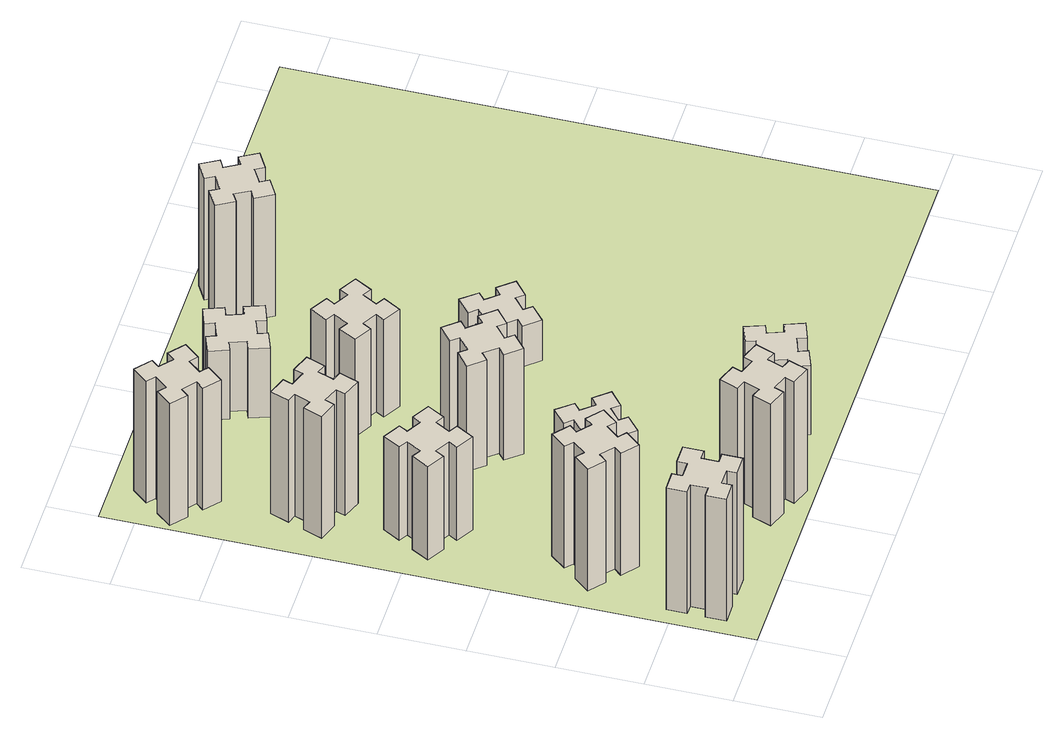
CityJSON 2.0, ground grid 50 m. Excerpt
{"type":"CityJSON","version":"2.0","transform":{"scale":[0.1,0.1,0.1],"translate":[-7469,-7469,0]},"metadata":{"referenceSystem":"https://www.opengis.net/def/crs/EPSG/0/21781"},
"CityObjects":{
"building1":{"type":"Building","attributes":{"class":"1000","function":"1000","usage":"1000","yearOfConstruction":2016,"roofType":"1000","measuredHeight":90,"storeysAboveGround":30,"storeysBelowGround":0},"geometry":[{"type":"Solid","lod":"1","boundaries":[[[[0,1,2,3,4,5,6,7,8,9,10,11,12,13,14,15,16,17,18,19]],[[17,16,20,21]],[[16,15,22,20]],[[15,14,23,22]],[[14,13,24,23]],[[13,12,25,24]],[[12,11,26,25]],[[11,10,27,26]],[[10,9,28,27]],[[9,8,29,28]],[[8,7,30,29]],[[7,6,31,30]],[[6,5,32,31]],[[5,4,33,32]],[[4,3,34,33]],[[3,2,35,34]],[[2,1,36,35]],[[1,0,37,36]],[[0,19,38,37]],[[19,18,39,38]],[[18,17,21,39]],[[24,25,26,27,28,29,30,31,32,33,34,35,36,37,38,39,21,20,22,23]]]]}]},
"building2":{"type":"Building","attributes":{"class":"1000","function":"1000","usage":"1000","yearOfConstruction":2016,"roofType":"1000","measuredHeight":90,"storeysAboveGround":30,"storeysBelowGround":0},"geometry":[{"type":"Solid","lod":"1","boundaries":[[[[40,41,42,43,44,45,46,47,48,49,50,51,52,53,54,55,56,57,58,59]],[[57,56,60,61]],[[56,55,62,60]],[[55,54,63,62]],[[54,53,64,63]],[[53,52,65,64]],[[52,51,66,65]],[[51,50,67,66]],[[50,49,68,67]],[[49,48,69,68]],[[48,47,70,69]],[[47,46,71,70]],[[46,45,72,71]],[[45,44,73,72]],[[44,43,74,73]],[[43,42,75,74]],[[42,41,76,75]],[[41,40,77,76]],[[40,59,78,77]],[[59,58,79,78]],[[58,57,61,79]],[[64,65,66,67,68,69,70,71,72,73,74,75,76,77,78,79,61,60,62,63]]]]}]},
"building3":{"type":"Building","attributes":{"class":"1000","function":"1000","usage":"1000","yearOfConstruction":2016,"roofType":"1000","measuredHeight":69,"storeysAboveGround":30,"storeysBelowGround":0},"geometry":[{"type":"Solid","lod":"1","boundaries":[[[[80,81,82,83,84,85,86,87,88,89,90,91,92,93,94,95,96,97,98,99]],[[97,96,100,101]],[[96,95,102,100]],[[95,94,103,102]],[[94,93,104,103]],[[93,92,105,104]],[[92,91,106,105]],[[91,90,107,106]],[[90,89,108,107]],[[89,88,109,108]],[[88,87,110,109]],[[87,86,111,110]],[[86,85,112,111]],[[85,84,113,112]],[[84,83,114,113]],[[83,82,115,114]],[[82,81,116,115]],[[81,80,117,116]],[[80,99,118,117]],[[99,98,119,118]],[[98,97,101,119]],[[104,105,106,107,108,109,110,111,112,113,114,115,116,117,118,119,101,100,102,103]]]]}]},
"building4":{"type":"Building","attributes":{"class":"1000","function":"1000","usage":"1000","yearOfConstruction":2016,"roofType":"1000","measuredHeight":90,"storeysAboveGround":30,"storeysBelowGround":0},"geometry":[{"type":"Solid","lod":"1","boundaries":[[[[120,121,122,123,124,125,126,127,128,129,130,131,132,133,134,135,136,137,138,139]],[[137,136,140,141]],[[136,135,142,140]],[[135,134,143,142]],[[134,133,144,143]],[[133,132,145,144]],[[132,131,146,145]],[[131,130,147,146]],[[130,129,148,147]],[[129,128,149,148]],[[128,127,150,149]],[[127,126,151,150]],[[126,125,152,151]],[[125,124,153,152]],[[124,123,154,153]],[[123,122,155,154]],[[122,121,156,155]],[[121,120,157,156]],[[120,139,158,157]],[[139,138,159,158]],[[138,137,141,159]],[[144,145,146,147,148,149,150,151,152,153,154,155,156,157,158,159,141,140,142,143]]]]}]},
"building5":{"type":"Building","attributes":{"class":"1000","function":"1000","usage":"1000","yearOfConstruction":2016,"roofType":"1000","measuredHeight":90,"storeysAboveGround":30,"storeysBelowGround":0},"geometry":[{"type":"Solid","lod":"1","boundaries":[[[[160,161,162,163,164,165,166,167,168,169,170,171,172,173,174,175,176,177,178,179]],[[177,176,180,181]],[[176,175,182,180]],[[175,174,183,182]],[[174,173,184,183]],[[173,172,185,184]],[[172,171,186,185]],[[171,170,187,186]],[[170,169,188,187]],[[169,168,189,188]],[[168,167,190,189]],[[167,166,191,190]],[[166,165,192,191]],[[165,164,193,192]],[[164,163,194,193]],[[163,162,195,194]],[[162,161,196,195]],[[161,160,197,196]],[[160,179,198,197]],[[179,178,199,198]],[[178,177,181,199]],[[184,185,186,187,188,189,190,191,192,193,194,195,196,197,198,199,181,180,182,183]]]]}]},
"building6":{"type":"Building","attributes":{"class":"1000","function":"1000","usage":"1000","yearOfConstruction":2016,"roofType":"1000","measuredHeight":90,"storeysAboveGround":30,"storeysBelowGround":0},"geometry":[{"type":"Solid","lod":"1","boundaries":[[[[200,201,202,203,204,205,206,207,208,209,210,211,212,213,214,215,216,217,218,219]],[[217,216,220,221]],[[216,215,222,220]],[[215,214,223,222]],[[214,213,224,223]],[[213,212,225,224]],[[212,211,226,225]],[[211,210,227,226]],[[210,209,228,227]],[[209,208,229,228]],[[208,207,230,229]],[[207,206,231,230]],[[206,205,232,231]],[[205,204,233,232]],[[204,203,234,233]],[[203,202,235,234]],[[202,201,236,235]],[[201,200,237,236]],[[200,219,238,237]],[[219,218,239,238]],[[218,217,221,239]],[[224,225,226,227,228,229,230,231,232,233,234,235,236,237,238,239,221,220,222,223]]]]}]},
"building7":{"type":"Building","attributes":{"class":"1000","function":"1000","usage":"1000","yearOfConstruction":2016,"roofType":"1000","measuredHeight":33,"storeysAboveGround":30,"storeysBelowGround":0},"geometry":[{"type":"Solid","lod":"1","boundaries":[[[[240,241,242,243,244,245,246,247,248,249,250,251,252,253,254,255,256,257,258,259]],[[257,256,260,261]],[[256,255,262,260]],[[255,254,263,262]],[[254,253,264,263]],[[253,252,265,264]],[[252,251,266,265]],[[251,250,267,266]],[[250,249,268,267]],[[249,248,269,268]],[[248,247,270,269]],[[247,246,271,270]],[[246,245,272,271]],[[245,244,273,272]],[[244,243,274,273]],[[243,242,275,274]],[[242,241,276,275]],[[241,240,277,276]],[[240,259,278,277]],[[259,258,279,278]],[[258,257,261,279]],[[264,265,266,267,268,269,270,271,272,273,274,275,276,277,278,279,261,260,262,263]]]]}]},
"building8":{"type":"Building","attributes":{"class":"1000","function":"1000","usage":"1000","yearOfConstruction":2016,"roofType":"1000","measuredHeight":78,"storeysAboveGround":30,"storeysBelowGround":0},"geometry":[{"type":"Solid","lod":"1","boundaries":[[[[280,281,282,283,284,285,286,287,288,289,290,291,292,293,294,295,296,297,298,299]],[[297,296,300,301]],[[296,295,302,300]],[[295,294,303,302]],[[294,293,304,303]],[[293,292,305,304]],[[292,291,306,305]],[[291,290,307,306]],[[290,289,308,307]],[[289,288,309,308]],[[288,287,310,309]],[[287,286,311,310]],[[286,285,312,311]],[[285,284,313,312]],[[284,283,314,313]],[[283,282,315,314]],[[282,281,316,315]],[[281,280,317,316]],[[280,299,318,317]],[[299,298,319,318]],[[298,297,301,319]],[[304,305,306,307,308,309,310,311,312,313,314,315,316,317,318,319,301,300,302,303]]]]}]},
"building9":{"type":"Building","attributes":{"class":"1000","function":"1000","usage":"1000","yearOfConstruction":2016,"roofType":"1000","measuredHeight":51,"storeysAboveGround":30,"storeysBelowGround":0},"geometry":[{"type":"Solid","lod":"1","boundaries":[[[[320,321,322,323,324,325,326,327,328,329,330,331,332,333,334,335,336,337,338,339]],[[337,336,340,341]],[[336,335,342,340]],[[335,334,343,342]],[[334,333,344,343]],[[333,332,345,344]],[[332,331,346,345]],[[331,330,347,346]],[[330,329,348,347]],[[329,328,349,348]],[[328,327,350,349]],[[327,326,351,350]],[[326,325,352,351]],[[325,324,353,352]],[[324,323,354,353]],[[323,322,355,354]],[[322,321,356,355]],[[321,320,357,356]],[[320,339,358,357]],[[339,338,359,358]],[[338,337,341,359]],[[344,345,346,347,348,349,350,351,352,353,354,355,356,357,358,359,341,340,342,343]]]]}]},
"building10":{"type":"Building","attributes":{"class":"1000","function":"1000","usage":"1000","yearOfConstruction":2016,"roofType":"1000","measuredHeight":72,"storeysAboveGround":30,"storeysBelowGround":0},"geometry":[{"type":"Solid","lod":"1","boundaries":[[[[360,361,362,363,364,365,366,367,368,369,370,371,372,373,374,375,376,377,378,379]],[[377,376,380,381]],[[376,375,382,380]],[[375,374,383,382]],[[374,373,384,383]],[[373,372,385,384]],[[372,371,386,385]],[[371,370,387,386]],[[370,369,388,387]],[[369,368,389,388]],[[368,367,390,389]],[[367,366,391,390]],[[366,365,392,391]],[[365,364,393,392]],[[364,363,394,393]],[[363,362,395,394]],[[362,361,396,395]],[[361,360,397,396]],[[360,379,398,397]],[[379,378,399,398]],[[378,377,381,399]],[[384,385,386,387,388,389,390,391,392,393,394,395,396,397,398,399,381,380,382,383]]]]}]},
"building11":{"type":"Building","attributes":{"class":"1000","function":"1000","usage":"1000","yearOfConstruction":2016,"roofType":"1000","measuredHeight":51,"storeysAboveGround":30,"storeysBelowGround":0},"geometry":[{"type":"Solid","lod":"1","boundaries":[[[[400,401,402,403,404,405,406,407,408,409,410,411,412,413,414,415,416,417,418,419]],[[417,416,420,421]],[[416,415,422,420]],[[415,414,423,422]],[[414,413,424,423]],[[413,412,425,424]],[[412,411,426,425]],[[411,410,427,426]],[[410,409,428,427]],[[409,408,429,428]],[[408,407,430,429]],[[407,406,431,430]],[[406,405,432,431]],[[405,404,433,432]],[[404,403,434,433]],[[403,402,435,434]],[[402,401,436,435]],[[401,400,437,436]],[[400,419,438,437]],[[419,418,439,438]],[[418,417,421,439]],[[424,425,426,427,428,429,430,431,432,433,434,435,436,437,438,439,421,420,422,423]]]]}]},
"building12":{"type":"Building","attributes":{"class":"1000","function":"1000","usage":"1000","yearOfConstruction":2016,"roofType":"1000","measuredHeight":30,"storeysAboveGround":30,"storeysBelowGround":0},"geometry":[{"type":"Solid","lod":"1","boundaries":[[[[440,441,442,443,444,445,446,447,448,449,450,451,452,453,454,455,456,457,458,459]],[[457,456,460,461]],[[456,455,462,460]],[[455,454,463,462]],[[454,453,464,463]],[[453,452,465,464]],[[452,451,466,465]],[[451,450,467,466]],[[450,449,468,467]],[[449,448,469,468]],[[448,447,470,469]],[[447,446,471,470]],[[446,445,472,471]],[[445,444,473,472]],[[444,443,474,473]],[[443,442,475,474]],[[442,441,476,475]],[[441,440,477,476]],[[440,459,478,477]],[[459,458,479,478]],[[458,457,461,479]],[[464,465,466,467,468,469,470,471,472,473,474,475,476,477,478,479,461,460,462,463]]]]}]},
"building13":{"type":"Building","attributes":{"class":"1000","function":"1000","usage":"1000","yearOfConstruction":2016,"roofType":"1000","measuredHeight":90,"storeysAboveGround":30,"storeysBelowGround":0},"geometry":[{"type":"Solid","lod":"1","boundaries":[[[[480,481,482,483,484,485,486,487,488,489,490,491,492,493,494,495,496,497,498,499]],[[497,496,500,501]],[[496,495,502,500]],[[495,494,503,502]],[[494,493,504,503]],[[493,492,505,504]],[[492,491,506,505]],[[491,490,507,506]],[[490,489,508,507]],[[489,488,509,508]],[[488,487,510,509]],[[487,486,511,510]],[[486,485,512,511]],[[485,484,513,512]],[[484,483,514,513]],[[483,482,515,514]],[[482,481,516,515]],[[481,480,517,516]],[[480,499,518,517]],[[499,498,519,518]],[[498,497,501,519]],[[504,505,506,507,508,509,510,511,512,513,514,515,516,517,518,519,501,500,502,503]]]]}]},
"landuse1":{"type":"LandUse","attributes":{"name":"plot1","function":"1010"},"geometry":[{"type":"MultiSurface","lod":"1","boundaries":[[[520,521,522,523]]]}]}
},
"vertices":[
[165,425,0],[165,325,0],[105,325,0],[105,205,0],[225,205,0],[225,265,0],[325,265,0],[325,205,0],[445,205,0],[445,325,0],[385,325,0],[385,425,0],[445,425,0],[445,545,0],[325,545,0],[325,485,0],[225,485,0],[225,545,0],[105,545,0],[105,425,0],[225,485,900],[225,545,900],[325,485,900],[325,545,900],[445,545,900],[445,425,900],[385,425,900],[385,325,900],[445,325,900],[445,205,900],[325,205,900],[325,265,900],[225,265,900],[225,205,900],[105,205,900],[105,325,900],[165,325,900],[165,425,900],[105,425,900],[105,545,900],
[484,1067,0],[408,1132,0],[446,1178,0],[354,1255,0],[277,1163,0],[323,1124,0],[259,1048,0],[213,1086,0],[136,994,0],[228,917,0],[266,963,0],[343,899,0],[304,853,0],[396,776,0],[473,868,0],[427,906,0],[492,983,0],[538,944,0],[615,1036,0],[523,1113,0],[492,983,900],[538,944,900],[427,906,900],[473,868,900],[396,776,900],[304,853,900],[343,899,900],[266,963,900],[228,917,900],[136,994,900],[213,1086,900],[259,1048,900],[323,1124,900],[277,1163,900],[354,1255,900],[446,1178,900],[408,1132,900],[484,1067,900],[523,1113,900],[615,1036,900],
[474,2026,0],[387,2076,0],[417,2128,0],[313,2188,0],[253,2084,0],[305,2054,0],[255,1967,0],[203,1997,0],[143,1893,0],[247,1833,0],[277,1885,0],[364,1835,0],[334,1783,0],[438,1723,0],[498,1827,0],[446,1857,0],[496,1944,0],[548,1914,0],[608,2018,0],[504,2078,0],[496,1944,690],[548,1914,690],[446,1857,690],[498,1827,690],[438,1723,690],[334,1783,690],[364,1835,690],[277,1885,690],[247,1833,690],[143,1893,690],[203,1997,690],[255,1967,690],[305,2054,690],[253,2084,690],[313,2188,690],[417,2128,690],[387,2076,690],[474,2026,690],[504,2078,690],[608,2018,690],
[289,2680,0],[255,2586,0],[199,2607,0],[157,2494,0],[270,2453,0],[291,2509,0],[385,2475,0],[364,2419,0],[477,2377,0],[518,2490,0],[462,2511,0],[496,2605,0],[552,2584,0],[593,2697,0],[480,2738,0],[460,2682,0],[366,2716,0],[387,2772,0],[274,2813,0],[233,2700,0],[366,2716,900],[387,2772,900],[460,2682,900],[480,2738,900],[593,2697,900],[552,2584,900],[496,2605,900],[462,2511,900],[518,2490,900],[477,2377,900],[364,2419,900],[385,2475,900],[291,2509,900],[270,2453,900],[157,2494,900],[199,2607,900],[255,2586,900],[289,2680,900],[233,2700,900],[274,2813,900],
[1029,360,0],[995,266,0],[939,287,0],[897,174,0],[1010,133,0],[1031,189,0],[1125,155,0],[1104,99,0],[1217,57,0],[1258,170,0],[1202,191,0],[1236,285,0],[1292,264,0],[1333,377,0],[1220,418,0],[1200,362,0],[1106,396,0],[1127,452,0],[1014,493,0],[973,380,0],[1106,396,900],[1127,452,900],[1200,362,900],[1220,418,900],[1333,377,900],[1292,264,900],[1236,285,900],[1202,191,900],[1258,170,900],[1217,57,900],[1104,99,900],[1125,155,900],[1031,189,900],[1010,133,900],[897,174,900],[939,287,900],[995,266,900],[1029,360,900],[973,380,900],[1014,493,900],
[384,3387,0],[308,3452,0],[346,3498,0],[254,3575,0],[177,3483,0],[223,3444,0],[159,3368,0],[113,3406,0],[36,3314,0],[128,3237,0],[166,3283,0],[243,3219,0],[204,3173,0],[296,3096,0],[373,3188,0],[327,3226,0],[392,3303,0],[438,3264,0],[515,3356,0],[423,3433,0],[392,3303,900],[438,3264,900],[327,3226,900],[373,3188,900],[296,3096,900],[204,3173,900],[243,3219,900],[166,3283,900],[128,3237,900],[36,3314,900],[113,3406,900],[159,3368,900],[223,3444,900],[177,3483,900],[254,3575,900],[346,3498,900],[308,3452,900],[384,3387,900],[423,3433,900],[515,3356,900],
[1083,1332,0],[1006,1267,0],[968,1313,0],[876,1236,0],[953,1144,0],[999,1183,0],[1063,1106,0],[1017,1068,0],[1094,976,0],[1186,1053,0],[1148,1099,0],[1224,1163,0],[1263,1117,0],[1355,1194,0],[1278,1286,0],[1232,1248,0],[1167,1324,0],[1213,1363,0],[1136,1455,0],[1044,1378,0],[1167,1324,330],[1213,1363,330],[1232,1248,330],[1278,1286,330],[1355,1194,330],[1263,1117,330],[1224,1163,330],[1148,1099,330],[1186,1053,330],[1094,976,330],[1017,1068,330],[1063,1106,330],[999,1183,330],[953,1144,330],[876,1236,330],[968,1313,330],[1006,1267,330],[1083,1332,330],[1044,1378,330],[1136,1455,330],
[1083,1972,0],[1006,1907,0],[968,1953,0],[876,1876,0],[953,1784,0],[999,1823,0],[1063,1746,0],[1017,1708,0],[1094,1616,0],[1186,1693,0],[1148,1739,0],[1224,1803,0],[1263,1757,0],[1355,1834,0],[1278,1926,0],[1232,1888,0],[1167,1964,0],[1213,2003,0],[1136,2095,0],[1044,2018,0],[1167,1964,780],[1213,2003,780],[1232,1888,780],[1278,1926,780],[1355,1834,780],[1263,1757,780],[1224,1803,780],[1148,1739,780],[1186,1693,780],[1094,1616,780],[1017,1708,780],[1063,1746,780],[999,1823,780],[953,1784,780],[876,1876,780],[968,1953,780],[1006,1907,780],[1083,1972,780],[1044,2018,780],[1136,2095,780],
[1765,496,0],[1671,462,0],[1650,518,0],[1537,477,0],[1579,364,0],[1635,385,0],[1669,291,0],[1613,270,0],[1654,157,0],[1767,199,0],[1746,255,0],[1840,289,0],[1860,233,0],[1973,274,0],[1932,387,0],[1876,366,0],[1842,460,0],[1898,480,0],[1857,593,0],[1744,552,0],[1842,460,510],[1898,480,510],[1876,366,510],[1932,387,510],[1973,274,510],[1860,233,510],[1840,289,510],[1746,255,510],[1767,199,510],[1654,157,510],[1613,270,510],[1669,291,510],[1635,385,510],[1579,364,510],[1537,477,510],[1650,518,510],[1671,462,510],[1765,496,510],[1744,552,510],[1857,593,510],
[1314,2666,0],[1227,2716,0],[1257,2768,0],[1153,2828,0],[1093,2724,0],[1145,2694,0],[1095,2607,0],[1043,2637,0],[983,2533,0],[1087,2473,0],[1117,2525,0],[1204,2475,0],[1174,2423,0],[1278,2363,0],[1338,2467,0],[1286,2497,0],[1336,2584,0],[1388,2554,0],[1448,2658,0],[1344,2718,0],[1336,2584,720],[1388,2554,720],[1286,2497,720],[1338,2467,720],[1278,2363,720],[1174,2423,720],[1204,2475,720],[1117,2525,720],[1087,2473,720],[983,2533,720],[1043,2637,720],[1095,2607,720],[1145,2694,720],[1093,2724,720],[1153,2828,720],[1257,2768,720],[1227,2716,720],[1314,2666,720],[1344,2718,720],[1448,2658,720],
[1125,3356,0],[1031,3322,0],[1010,3378,0],[897,3337,0],[939,3224,0],[995,3245,0],[1029,3151,0],[973,3130,0],[1014,3017,0],[1127,3059,0],[1106,3115,0],[1200,3149,0],[1220,3093,0],[1333,3134,0],[1292,3247,0],[1236,3226,0],[1202,3320,0],[1258,3340,0],[1217,3453,0],[1104,3412,0],[1202,3320,510],[1258,3340,510],[1236,3226,510],[1292,3247,510],[1333,3134,510],[1220,3093,510],[1200,3149,510],[1106,3115,510],[1127,3059,510],[1014,3017,510],[973,3130,510],[1029,3151,510],[995,3245,510],[939,3224,510],[897,3337,510],[1010,3378,510],[1031,3322,510],[1125,3356,510],[1104,3412,510],[1217,3453,510],
[1972,1988,0],[1907,2064,0],[1953,2103,0],[1876,2195,0],[1784,2118,0],[1823,2072,0],[1746,2007,0],[1708,2053,0],[1616,1976,0],[1693,1884,0],[1739,1923,0],[1803,1846,0],[1757,1808,0],[1834,1716,0],[1926,1793,0],[1888,1839,0],[1964,1903,0],[2003,1857,0],[2095,1934,0],[2018,2026,0],[1964,1903,300],[2003,1857,300],[1888,1839,300],[1926,1793,300],[1834,1716,300],[1757,1808,300],[1803,1846,300],[1739,1923,300],[1693,1884,300],[1616,1976,300],[1708,2053,300],[1746,2007,300],[1823,2072,300],[1784,2118,300],[1876,2195,300],[1953,2103,300],[1907,2064,300],[1972,1988,300],[2018,2026,300],[2095,1934,300],
[1867,3315,0],[1954,3365,0],[1984,3313,0],[2088,3373,0],[2028,3477,0],[1976,3447,0],[1926,3534,0],[1978,3564,0],[1918,3668,0],[1814,3608,0],[1844,3556,0],[1757,3506,0],[1727,3558,0],[1623,3498,0],[1683,3394,0],[1735,3424,0],[1785,3337,0],[1733,3307,0],[1793,3203,0],[1897,3263,0],[1785,3337,900],[1733,3307,900],[1735,3424,900],[1683,3394,900],[1623,3498,900],[1727,3558,900],[1757,3506,900],[1844,3556,900],[1814,3608,900],[1918,3668,900],[1978,3564,900],[1926,3534,900],[1976,3447,900],[2028,3477,900],[2088,3373,900],[1984,3313,900],[1954,3365,900],[1867,3315,900],[1897,3263,900],[1793,3203,900],
[5,3705,0],[3705,3705,0],[3705,5,0],[5,5,0]
]}
